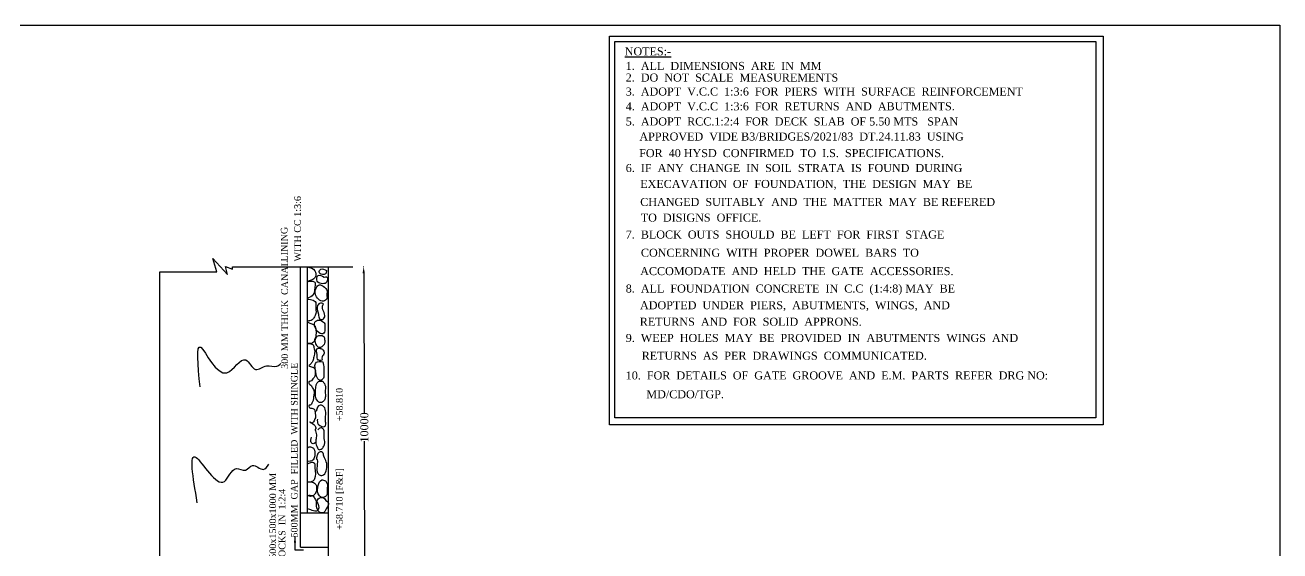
# Model space of a CAD drawing. Header units: millimetres. Extents: x 714 to 94318, y 2537 to 52531.
# Drawn here: x 47258 to 94304, y 32815 to 52531 of the extents above; entities that cross this region are included whole.
import ezdxf

# ---------------------------------------------------------------- set-up
doc = ezdxf.new("R2010")
doc.units = ezdxf.units.MM
doc.header["$MEASUREMENT"] = 0
for name, color, linetype in [('DIM', 5, 'Continuous'), ('DWG.LINE', 10, 'Continuous'), ('HATCH', 2, 'Continuous'), ('RAILING', 4, 'Continuous'), ('TEXT', 7, 'Continuous')]:
    doc.layers.add(name, color=color, linetype=linetype)
doc.layers.add('TITLE', color=7, linetype='Continuous', lineweight=30)
doc.styles.get("Standard").update_dxf_attribs({"font": 'times.ttf', "height": 300})
doc.dimstyles.get("Standard").update_dxf_attribs({"dimtxt": 300, "dimasz": 250, "dimexe": 0.18, "dimexo": 0.0625, "dimgap": 0.09, "dimtad": 0, "dimtih": 1, "dimtoh": 1, "dimdec": 0, "dimzin": 0, "dimdsep": 46, "dimtxsty": 'Standard', "dimcen": 300, "dimclre": 256, "dimclrt": 4, "dimadec": 0, "dimazin": 0, "dimtfac": 1, "dimtdec": 0, "dimtofl": 0, "dimtmove": 0, "dimatfit": 3, "dimfxl": 0, "dimtolj": 1, "dimtzin": 0, "dimarcsym": 0})

# ---------------------------------------------------------------- blocks, each defined once
blk = doc.blocks.new('*D51')
at = {"layer": 'Defpoints', "color": 0, "linetype": 'ByBlock', "ltscale": 0.2}
for p in [(59541, 43471), (59590, 31415), (60001, 31417)]:
    blk.add_point(p, dxfattribs=at)
at = {"layer": 'DIM', "lineweight": -2, "ltscale": 0.2}
blk.add_line((59947, 43473), (59952, 43473), dxfattribs=at)
at = {"layer": 'DIM', "color": 0, "linetype": 'ByBlock', "lineweight": -2, "ltscale": 0.2}
for p, q in [((59953, 43223), (59974, 37965)), ((60000, 31667), (59978, 36925))]:
    blk.add_line(p, q, dxfattribs=at)
at = {"layer": 'DIM', "linetype": 'ByBlock', "lineweight": -2, "ltscale": 0.2}
blk.add_line((59996, 31417), (60001, 31417), dxfattribs=at)
at = {"layer": 'DIM', "color": 0, "linetype": 'ByBlock', "ltscale": 0.2}
for points in [[(59995, 43223), (59911, 43223), (59952, 43473)], [(60041, 31667), (59958, 31667), (60001, 31417)]]:
    blk.add_solid(points, dxfattribs=at)
at = {"layer": 'DIM', "color": 4, "linetype": 'ByBlock', "ltscale": 0.2, "insert": (59976, 37445), "char_height": 300, "attachment_point": 5, "rotation": 90}
blk.add_mtext('\\A1;10000', dxfattribs=at)

msp = doc.modelspace()

# ---------------------------------------------------------------- linework, layer by layer
at = {"layer": 'DWG.LINE', "ltscale": 0.2}
for p, q in [((54444.5, 43279.6), (54295.8, 43780.3)), ((54295.8, 43780.3), (54851.4, 43178.3)), ((54851.4, 43178.3), (54773.2, 43475.4)), ((54773.2, 43475.4), (55039.2, 43381.5)), ((55039.2, 43381.5), (55039.2, 43471)), ((55039.2, 43471), (59541, 43471)), ((52310.3, 26766.4), (52310.3, 43279.6)), ((52310.3, 43279.6), (54444.5, 43279.6))]:
    msp.add_line(p, q, dxfattribs=at)
at = {"layer": 'DWG.LINE', "linetype": 'ByBlock', "ltscale": 0.2}
for p, q in [((57586.4, 32959.2), (57586.4, 43471)), ((57837.4, 43471), (57837.4, 34240.1)), ((58636.2, 28409.1), (58636.2, 43471)), ((57586.4, 34240.1), (58636.2, 34240.1)), ((57586.4, 32959.2), (58636.2, 32959.2))]:
    msp.add_line(p, q, dxfattribs=at)
at = {"layer": 'HATCH', "linetype": 'ByBlock', "ltscale": 0.2}
for points in [[(57837.4, 43471), (58121.4, 43314.9), (58140.6, 43095.8), (58048.3, 42991.9), (57837.4, 42915), (58116, 42893), (58132.2, 42771.8), (58102.6, 42567.1), (58021.7, 42381.2), (57837.4, 42270.7), (58136.7, 42166), (58158.3, 41985), (58158.3, 41717.8), (58084.9, 41558.3), (57981.4, 41459.2), (57844.3, 41414.5), (57974.1, 41338.5), (58032.8, 41314.8), (58096.5, 41284.7), (58146.3, 41191.7), (58163.4, 41084.5), (58166.7, 41023.4), (58166.7, 40973.6), (58154.5, 40863.9), (58134.1, 40782.4), (58111.2, 40738.4), (58095.7, 40672.7), (58039.4, 40614), (57970, 40587.1), (57914.6, 40588.7), (57869.7, 40595.3), (58058.2, 40538.6), (58079.4, 40482.4), (58116.1, 40312), (58098.1, 40145.9), (58072.9, 40048.9), (58032.8, 39915.5), (57964.3, 39818.5), (57927.5, 39786.7), (57902.2, 39774.4), (57992.8, 39714.1), (58058.1, 39698.6), (58088.3, 39677.4), (58137.3, 39608.3), (58137.3, 39525.2), (58137.3, 39488.5), (58120.2, 39367.4), (58050.9, 39264.7), (57916.2, 39170.1), (57907.3, 39170.9), (57896.6, 39108.5), (57936.5, 39060.4), (57990.4, 39003.3), (58029.6, 38941.3), (58094.1, 38795.6), (58099, 38744.3), (58082.7, 38666), (58070.4, 38509.7), (58029.6, 38402.9), (58003.5, 38351.6), (57974.8, 38289.2), (57910.4, 38278.6), (57907.9, 38193), (58013.2, 38165.3), (58109.6, 38111.7), (58129.2, 38025.3), (58143.1, 37907.9), (58147.1, 37839.4), (58090.8, 37694.5), (58042.6, 37624.4), (57997.8, 37603.2), (57956.1, 37626), (57938.2, 37643.1), (58085.1, 37553.8), (58146.3, 37469.9), (58152.8, 37386.7), (58136.5, 37373.4), (58142.2, 37322.1), (58179, 37113.8), (58165.1, 37016), (58134.1, 36865.4), (58059.8, 36832), (57997, 36861.3), (57972.5, 36971.4), (58001.2, 37073.7)], [(58564.1, 43322.7), (58341.1, 43379.5), (58279.8, 43265.9), (58467.9, 43178.5), (58524.8, 43209.1), (58564.1, 43322.7)], [(58476.3, 43074), (58242.2, 43143.6), (58204.2, 42928.6), (58362.4, 42840.1), (58539.6, 42865.4), (58590.2, 42972.9), (58564.9, 43086.7), (58476.3, 43074)], [(58483, 42699.5), (58291, 42795.4), (58166.8, 42665.6), (58257.1, 42248.3), (58449.1, 42180.6), (58573.3, 42276.5), (58573.3, 42423.1), (58573.3, 42592.3), (58483, 42699.5)], [(58449.2, 42072.3), (58329, 42104.3), (58220.7, 42016.2), (58256.8, 41687.8), (58300.9, 41515.6), (58393.1, 41487.6), (58449.2, 41515.6), (58489.3, 41691.8), (58405.1, 41912.1), (58441.2, 42076.3)], [(58446, 41393), (58296.5, 41470.9), (58153.5, 41425.5), (58225, 41042.3), (58420, 40957.9), (58485, 41022.8), (58491.5, 41217.7), (58491.5, 41328.1), (58446, 41393)], [(53819.8, 38966.8), (53847, 40448.9), (54826.9, 39497.1), (55534.6, 39973), (55902, 39619.5), (56310.3, 39755.4), (56691.4, 39741.8), (56841.1, 39837)], [(58389.9, 40889.8), (58243, 40882.4), (58147.5, 40754), (58191.6, 40519.1), (58276.1, 40438.4), (58382.6, 40464.1), (58437.7, 40519.1), (58485.4, 40599.9), (58489.1, 40735.6), (58467, 40838.4), (58389.9, 40889.8)], [(58405.3, 40376.3), (58282.7, 40414.3), (58198.1, 40393.2), (58210.8, 40177.7), (58244.6, 39970.7), (58299.6, 39958), (58384.2, 39962.3), (58388.4, 40042.5), (58413.8, 40127), (58468.7, 40262.2), (58430.7, 40338.3), (58405.3, 40376.3)], [(58426.6, 39904.3), (58177.3, 39888.8), (58140.6, 39577.5), (58348.7, 39211.6), (58442.2, 39289.4), (58457.8, 39460.7), (58457.8, 39663), (58426.6, 39904.3)], [(58415.6, 39176.7), (58260.7, 39171.1), (58150.1, 38839.6), (58227.6, 38430.6), (58321.6, 38375.3), (58432.2, 38419.5), (58504.1, 38535.6), (58515.2, 38679.3), (58515.2, 38889.3), (58515.2, 38994.3), (58415.6, 39176.7)], [(58216.5, 37748.9), (58244.1, 37572), (58509.6, 37489.1), (58526.2, 37660.4), (58526.2, 37864.9), (58526.2, 38069.4), (58415.6, 38257.3), (58316, 38285), (58172.2, 38047.3)], [(58153.3, 36900.7), (58216.1, 36684.2), (58288.7, 36608.2), (58357.9, 36628.9), (58458.1, 36739.4), (58492.7, 36856.9), (58468.5, 37081.4), (58468.5, 37257.6), (58443.3, 37376.8), (58343.7, 37426.5), (58233.1, 37360.2)], [(57837.4, 36662.5), (57927.8, 36719.7), (58001.4, 36707.4), (58083.1, 36646.1), (58115.8, 36384.7), (58062.7, 36233.5), (57948.2, 36176.3), (57837.4, 36176.3)], [(53712.1, 34620.5), (53671.3, 36320.1), (54732.9, 35422.7), (55182, 35898.6), (55522.2, 35844.2), (55780.8, 36021), (56189.1, 35871.4), (56393.2, 36061.8)], [(58173.5, 36281.7), (58207.9, 36391), (58239.1, 36466), (58317.3, 36531.6), (58411.1, 36506.6), (58458, 36366.1), (58551.7, 36153.7), (58558, 35872.6), (58448.6, 35669.6), (58317.3, 35650.9), (58226.6, 35747.7), (58214.1, 36088.1), (58189.1, 36266.1), (58173.5, 36281.7)], [(57837.4, 36077.1), (57973, 36130.2), (58075.2, 36134.3), (58124.3, 35930.1), (58107.9, 35513.4), (58013.9, 35411.3), (57952.6, 35394.9), (57837.4, 35394.9)], [(57837.4, 35394.9), (58026.2, 35394.9), (58161.1, 35301), (58177.4, 35088.6), (58116.1, 34937.4), (58005.7, 34863.9), (57837.4, 34896.6)], [(58523.2, 35442.1), (58378, 35474.4), (58248.9, 35272.8), (58244.9, 34958.5), (58369.6, 34822.2), (58559.6, 34894), (58583.8, 34994.7), (58583.8, 35147.9), (58583.8, 35325.2), (58523.2, 35442.1)], [(57837.4, 34896.6), (58044.7, 34878.1), (58128.4, 34751.8), (58267.4, 34429.1), (58202, 34310.7), (58026.2, 34335.2), (57837.4, 34392.4)], [(58529.1, 34711), (58418.7, 34817.2), (58242.9, 34764.1), (58185.6, 34494.5), (58291.9, 34269.8), (58418.7, 34240.1), (58496.4, 34294.3), (58549.5, 34388.3), (58594.5, 34465.9), (58636.2, 34592.5), (58529.1, 34711)]]:
    msp.add_spline(points, degree=3, dxfattribs=at)
at = {"layer": 'RAILING', "linetype": 'ByBlock', "ltscale": 0.2}
for points in [[(69167.4, 52115.8), (87681.9, 52115.8), (87681.9, 37536.6), (69167.4, 37536.6)], [(69371, 51914.8), (87403.9, 51914.8), (87403.9, 37806.3), (69371, 37806.3)]]:
    msp.add_lwpolyline(points, close=True, dxfattribs=at)
at = {"layer": 'TITLE', "linetype": 'ByBlock', "ltscale": 0.2}
for p, q in [((713.8, 52530.6), (94304, 52530.6)), ((94304, 52530.6), (94304, 2537))]:
    msp.add_line(p, q, dxfattribs=at)

# ---------------------------------------------------------------- texts
at = {"layer": 'TEXT', "ltscale": 0.2}
for s, p in [('%%UNOTES:-', (69738.6, 51395)), ('1.  ALL  DIMENSIONS  ARE  IN  MM', (69777, 50851)), ('2.  DO  NOT  SCALE  MEASUREMENTS', (69777, 50413.8)), ('3.  ADOPT  V.C.C  1:3:6  FOR  PIERS  WITH  SURFACE  REINFORCEMENT', (69777, 49889)), ('4.  ADOPT  V.C.C  1:3:6  FOR  RETURNS  AND  ABUTMENTS.', (69777, 49334.8)), ('5.  ADOPT  RCC.1:2:4  FOR  DECK  SLAB  OF 5.50 MTS   SPAN', (69777, 48767.3)), ('APPROVED  VIDE B3/BRIDGES/2021/83  DT.24.11.83  USING', (70289.8, 48202.6)), ('FOR  40 HYSD  CONFIRMED  TO  I.S.  SPECIFICATIONS.', (70280.2, 47581)), ('6.  IF  ANY  CHANGE  IN  SOIL  STRATA  IS  FOUND  DURING', (69777, 47022.6)), ('EXECAVATION  OF  FOUNDATION,  THE  DESIGN  MAY  BE', (70321, 46425.5)), ('CHANGED  SUITABLY  AND  THE  MATTER  MAY  BE REFERED', (70321, 45749.4)), ('TO  DISIGNS  OFFICE.', (70341, 45161.5)), ('7.  BLOCK  OUTS  SHOULD  BE  LEFT  FOR  FIRST  STAGE', (69777, 44527.6)), ('CONCERNING  WITH  PROPER  DOWEL  BARS  TO', (70347, 43845.2)), ('ACCOMODATE  AND  HELD  THE  GATE  ACCESSORIES.', (70320.7, 43155.6)), ('8.  ALL  FOUNDATION  CONCRETE  IN  C.C  (1:4:8) MAY  BE', (69777, 42502.9)), ('ADOPTED  UNDER  PIERS,  ABUTMENTS,  WINGS,  AND', (70313.1, 41877)), ('RETURNS  AND  FOR  SOLID  APPRONS.', (70303.3, 41258.7)), ('9.  WEEP  HOLES  MAY  BE  PROVIDED  IN  ABUTMENTS  WINGS  AND', (69777, 40650)), ('RETURNS  AS  PER  DRAWINGS  COMMUNICATED.', (70377, 39983.8)), ('10.  FOR  DETAILS  OF  GATE  GROOVE  AND  E.M.  PARTS  REFER  DRG NO:', (69777, 39244.7)), ('MD/CDO/TGP.', (70552.1, 38538.2))]:
    msp.add_text(s, height=300, dxfattribs=at).set_placement(p)
for s, p in [('WITH CC 1:3:6', (57595.9, 43666)), ('LINING', (57096, 43666)), ('300 MM THICK  CANAL  ', (57115.4, 39641.8)), ('500MM  GAP  FILLED  WITH SHINGLE', (57472.9, 33316.2)), ('+58.810', (59166.5, 37675.9)), ('+58.710 [F&F]', (59166.5, 33604.1)), ('ROWS  OF 1500x1500x1000 MM ', (56666.4, 30474.3)), ('THICK  CC BLOCKS  IN  1:2:4', (57015.3, 30160.1))]:
    msp.add_text(s, height=250, rotation=90, dxfattribs=at).set_placement(p)

# ---------------------------------------------------------------- dimensions: what is measured, and where the dimension line sits
at = {"layer": 'DIM', "linetype": 'ByBlock', "ltscale": 0.2}
dim = msp.add_aligned_dim(p1=(59541, 43471), p2=(59589.6, 31415.1), distance=411, text='10000', dimstyle='Standard', dxfattribs=at)
dim.commit()
dim.dimension.update_dxf_attribs({"geometry": '*D51', "text_midpoint": (59976.2, 37444.7), "text_rotation": 90})

# ---------------------------------------------------------------- leaders
msp.add_leader([(57375, 33373.4), (57375, 32851.2), (57694.3, 32851.2)], dimstyle='Standard', override={"dimgap": 0.09, "dimtad": 0}, dxfattribs=at)

doc.saveas('drawing.dxf')
